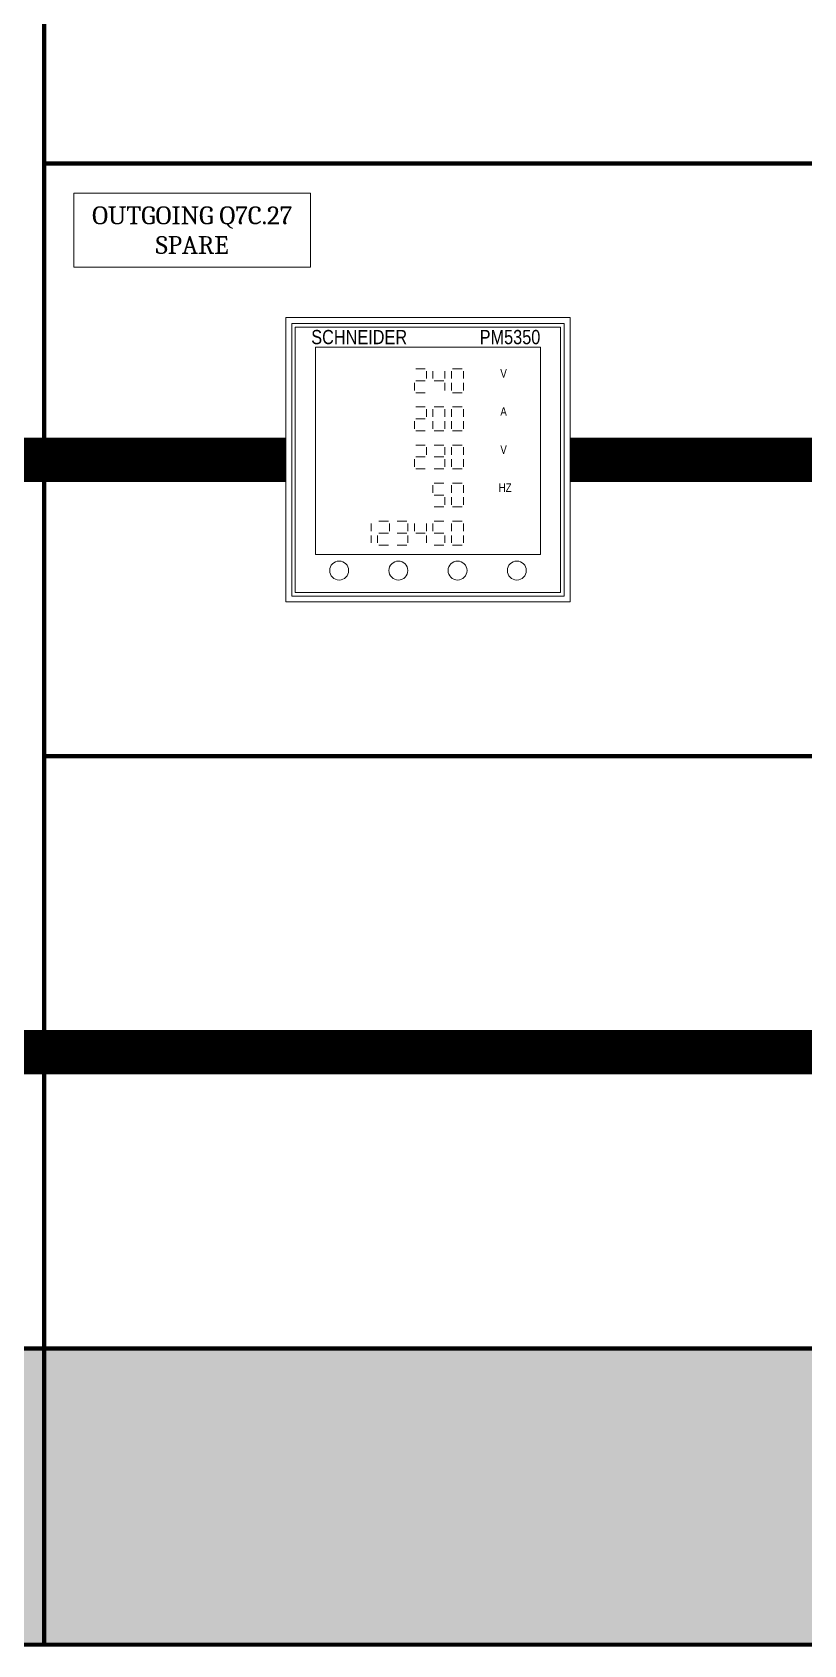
# Model space of a CAD drawing. Header units: millimetres. Extents: x -116965 to 323937, y 291661 to 566926.
# Drawn here: x -46536 to -46276, y 304837 to 305382 of the extents above; entities that cross this region are included whole.
import ezdxf
from ezdxf.enums import TextEntityAlignment as Align

# ---------------------------------------------------------------- set-up
doc = ezdxf.new("R2010")
doc.units = ezdxf.units.MM
doc.layers.get('0').update_dxf_attribs({"lineweight": 18})
doc.layers.add('BASE', color=7, linetype='Continuous', lineweight=15)
doc.layers.add('hw_Text', color=7, linetype='Continuous', lineweight=13)
doc.layers.add('C00-00-00', color=7, linetype='Continuous')
doc.layers.add('C34-3A-40', color=7, linetype='Continuous', true_color=0x343a40)
doc.layers.add('C62-64-69', color=7, linetype='Continuous', true_color=0x626469)
doc.styles.add('hw_Block.', font='Cambria.ttf')
doc.styles.add('VnArial', font='')
doc.styles.get('VnArial').set_extended_font_data('.VnArial NarrowH')

# ---------------------------------------------------------------- blocks, each defined once
blk = doc.blocks.new('1232')
at = {"color": 7, "linetype": 'Continuous', "lineweight": 13}
for p, q in [((43.84, 78.67), (47.07, 78.67)), ((47.48, 77.94), (47.48, 75.37)), ((49.66, 77.94), (49.66, 75.37)), ((53.72, 77.94), (53.72, 75.37)), ((55.9, 77.94), (55.9, 75.37)), ((56.31, 78.67), (59.54, 78.67)), ((59.95, 77.94), (59.95, 75.37)), ((43.43, 71.35), (43.43, 73.92)), ((43.84, 74.65), (47.07, 74.65)), ((50.08, 74.65), (53.3, 74.65)), ((53.72, 71.35), (53.72, 73.92)), ((55.9, 71.35), (55.9, 73.92)), ((59.95, 71.35), (59.95, 73.92)), ((43.84, 70.62), (47.07, 70.62)), ((43.84, 65.82), (47.07, 65.82)), ((50.08, 65.82), (53.3, 65.82)), ((56.31, 70.62), (59.54, 70.62)), ((56.31, 65.82), (59.54, 65.82)), ((43.43, 58.49), (43.43, 61.06)), ((43.84, 61.79), (47.07, 61.79)), ((47.48, 65.09), (47.48, 62.52)), ((49.66, 65.09), (49.66, 62.52)), ((49.66, 58.49), (49.66, 61.06)), ((53.72, 65.09), (53.72, 62.52)), ((53.72, 58.49), (53.72, 61.06)), ((55.9, 65.09), (55.9, 62.52)), ((55.9, 58.49), (55.9, 61.06)), ((59.95, 65.09), (59.95, 62.52)), ((59.95, 58.49), (59.95, 61.06)), ((43.84, 57.77), (47.07, 57.77)), ((50.08, 57.77), (53.3, 57.77)), ((56.31, 57.77), (59.54, 57.77)), ((43.84, 52.96), (47.07, 52.96)), ((47.48, 52.23), (47.48, 49.66)), ((50.08, 52.96), (53.3, 52.96)), ((53.72, 52.23), (53.72, 49.66)), ((55.9, 52.23), (55.9, 49.66)), ((56.31, 52.96), (59.54, 52.96)), ((59.95, 52.23), (59.95, 49.66)), ((43.43, 45.64), (43.43, 48.21)), ((43.84, 48.94), (47.07, 48.94)), ((43.84, 44.91), (47.07, 44.91)), ((50.08, 48.94), (53.3, 48.94)), ((50.08, 44.91), (53.3, 44.91)), ((53.72, 45.64), (53.72, 48.21)), ((55.9, 45.64), (55.9, 48.21)), ((56.31, 44.91), (59.54, 44.91)), ((59.95, 45.64), (59.95, 48.21)), ((49.66, 39.38), (49.66, 36.81)), ((50.08, 40.1), (53.3, 40.1)), ((55.9, 39.38), (55.9, 36.81)), ((56.31, 40.1), (59.54, 40.1)), ((59.95, 39.38), (59.95, 36.81)), ((50.08, 36.08), (53.3, 36.08)), ((53.72, 32.78), (53.72, 35.35)), ((55.9, 32.78), (55.9, 35.35)), ((59.95, 32.78), (59.95, 35.35)), ((31.38, 27.23), (34.61, 27.23)), ((37.61, 27.23), (40.84, 27.23)), ((50.08, 32.06), (53.3, 32.06)), ((50.08, 27.23), (53.3, 27.23)), ((56.31, 32.06), (59.54, 32.06)), ((56.31, 27.23), (59.54, 27.23)), ((28.79, 26.5), (28.79, 23.93)), ((28.79, 19.91), (28.79, 22.47)), ((30.97, 19.91), (30.97, 22.47)), ((31.38, 23.2), (34.61, 23.2)), ((35.02, 26.5), (35.02, 23.93)), ((37.61, 23.2), (40.84, 23.2)), ((41.25, 26.5), (41.25, 23.93)), ((41.25, 19.91), (41.25, 22.47)), ((43.43, 26.5), (43.43, 23.93)), ((43.84, 23.2), (47.07, 23.2)), ((47.48, 26.5), (47.48, 23.93)), ((47.48, 19.91), (47.48, 22.47)), ((49.66, 26.5), (49.66, 23.93)), ((50.08, 23.2), (53.3, 23.2)), ((53.72, 19.91), (53.72, 22.47)), ((55.9, 26.5), (55.9, 23.93)), ((55.9, 19.91), (55.9, 22.47)), ((59.95, 26.5), (59.95, 23.93)), ((59.95, 19.91), (59.95, 22.47)), ((31.38, 19.18), (34.61, 19.18)), ((37.61, 19.18), (40.84, 19.18)), ((50.08, 19.18), (53.3, 19.18)), ((56.31, 19.18), (59.54, 19.18))]:
    blk.add_line(p, q, dxfattribs=at)
at = {"layer": 'BASE', "lineweight": 13}
for points in [[(96, 0), (0, 0), (0, 96), (96, 96)], [(3.2, 3.2), (92.8, 3.2), (92.8, 92.8), (3.2, 92.8)], [(10, 16.06), (86, 16.06), (86, 86), (10, 86)]]:
    blk.add_lwpolyline(points, close=True, dxfattribs=at)
at = {"layer": 'BASE', "color": 3, "lineweight": 13}
blk.add_lwpolyline([(2, 2), (94, 2), (94, 94), (2, 94)], close=True, dxfattribs=at)
at = {"layer": 'BASE', "lineweight": 13}
for centre in [(18, 10.61), (38, 10.61), (58, 10.61), (78, 10.61)]:
    blk.add_circle(centre, 3.2, dxfattribs=at)
at = {"layer": 'hw_Text', "lineweight": 13, "style": 'VnArial'}
for s, height, p in [('Schneider', 4.8, (24.76, 89.41)), ('V', 2.88, (73.53, 77.14)), ('A', 2.88, (73.53, 64.28)), ('V', 2.88, (73.53, 51.43)), ('Hz', 2.88, (74.05, 38.57))]:
    blk.add_text(s, height=height, rotation=360, dxfattribs=at).set_placement(p, align=Align.MIDDLE_CENTER)
at = {"layer": 'hw_Text', "color": 1, "lineweight": 13, "style": 'VnArial'}
blk.add_text('PM5350', height=4.8, rotation=360, dxfattribs=at).set_placement((75.69, 89.41), align=Align.MIDDLE_CENTER)
blk = doc.blocks.new('Load Outgoingx')
at = {"color": 0, "lineweight": 5, "ltscale": 0.7}
blk.add_lwpolyline([(10, -10), (10, -35), (90, -35), (90, -10)], close=True, dxfattribs=at)
at = {"color": 0, "lineweight": 5, "style": 'hw_Block.'}
for tag, p in [('LINE1', (50, -17.5)), ('LINE2', (50, -27.5))]:
    blk.add_attdef(tag, text='', height=6, dxfattribs=at).set_placement(p, align=Align.MIDDLE_CENTER)

msp = doc.modelspace()

# ---------------------------------------------------------------- hatches: boundary and pattern name
at = {"layer": 'C34-3A-40'}
h = msp.add_hatch(color=256, dxfattribs=at)
h.dxf.hatch_style = 2
h.paths.add_polyline_path([(-46732.113887, 304937.340052), (-46532.141806, 304937.340052), (-46532.141806, 304837.354008), (-46732.113887, 304837.354008)])
h = msp.add_hatch(color=256, dxfattribs=at)
h.dxf.hatch_style = 2
h.paths.add_polyline_path([(-46532.141806, 304937.340052), (-45832.239512, 304937.340052), (-45832.239512, 304837.354008), (-46532.141806, 304837.354008)])
at = {"layer": 'C62-64-69'}
h = msp.add_hatch(color=256, dxfattribs=at)
h.dxf.hatch_style = 2
h.paths.add_polyline_path([(-46532.141806, 304928.341308), (-46500.146271, 304928.341308), (-46500.146271, 304921.342283), (-46532.141806, 304921.342283)])
h = msp.add_hatch(color=256, dxfattribs=at)
h.dxf.hatch_style = 2
h.paths.add_polyline_path([(-46500.146271, 304928.341308), (-46468.150737, 304928.341308), (-46468.150737, 304921.342283), (-46500.146271, 304921.342283)])
h = msp.add_hatch(color=256, dxfattribs=at)
h.dxf.hatch_style = 2
h.paths.add_polyline_path([(-46500.146271, 304928.341308), (-46468.150737, 304928.341308), (-46468.150737, 304921.342283), (-46500.146271, 304921.342283)])
h = msp.add_hatch(color=256, dxfattribs=at)
h.dxf.hatch_style = 2
h.paths.add_polyline_path([(-46468.150737, 304928.341308), (-46436.155206, 304928.341308), (-46436.155206, 304921.342283), (-46468.150737, 304921.342283)])
h = msp.add_hatch(color=256, dxfattribs=at)
h.dxf.hatch_style = 2
h.paths.add_polyline_path([(-46468.150737, 304928.341308), (-46436.155206, 304928.341308), (-46436.155206, 304921.342283), (-46468.150737, 304921.342283)])
h = msp.add_hatch(color=256, dxfattribs=at)
h.dxf.hatch_style = 2
h.paths.add_polyline_path([(-46436.155206, 304928.341308), (-46404.159671, 304928.341308), (-46404.159671, 304921.342283), (-46436.155206, 304921.342283)])
h = msp.add_hatch(color=256, dxfattribs=at)
h.dxf.hatch_style = 2
h.paths.add_polyline_path([(-46404.159671, 304928.341308), (-46372.164137, 304928.341308), (-46372.164137, 304921.342283), (-46404.159671, 304921.342283)])
h = msp.add_hatch(color=256, dxfattribs=at)
h.dxf.hatch_style = 2
h.paths.add_polyline_path([(-46404.159671, 304928.341308), (-46372.164137, 304928.341308), (-46372.164137, 304921.342283), (-46404.159671, 304921.342283)])
h = msp.add_hatch(color=256, dxfattribs=at)
h.dxf.hatch_style = 2
h.paths.add_polyline_path([(-46372.164137, 304928.341308), (-46340.168606, 304928.341308), (-46340.168606, 304921.342283), (-46372.164137, 304921.342283)])
h = msp.add_hatch(color=256, dxfattribs=at)
h.dxf.hatch_style = 2
h.paths.add_polyline_path([(-46372.164137, 304928.341308), (-46340.168606, 304928.341308), (-46340.168606, 304921.342283), (-46372.164137, 304921.342283)])
h = msp.add_hatch(color=256, dxfattribs=at)
h.dxf.hatch_style = 2
h.paths.add_polyline_path([(-46340.168606, 304928.341308), (-46308.173071, 304928.341308), (-46308.173071, 304921.342283), (-46340.168606, 304921.342283)])
h = msp.add_hatch(color=256, dxfattribs=at)
h.dxf.hatch_style = 2
h.paths.add_polyline_path([(-46340.168606, 304928.341308), (-46308.173071, 304928.341308), (-46308.173071, 304921.342283), (-46340.168606, 304921.342283)])
h = msp.add_hatch(color=256, dxfattribs=at)
h.dxf.hatch_style = 2
h.paths.add_polyline_path([(-46308.173071, 304928.341308), (-46276.177537, 304928.341308), (-46276.177537, 304921.342283), (-46308.173071, 304921.342283)])
h = msp.add_hatch(color=256, dxfattribs=at)
h.dxf.hatch_style = 2
h.paths.add_polyline_path([(-46308.173071, 304928.341308), (-46276.177537, 304928.341308), (-46276.177537, 304921.342283), (-46308.173071, 304921.342283)])
h = msp.add_hatch(color=256, dxfattribs=at)
h.dxf.hatch_style = 2
h.paths.add_polyline_path([(-46276.177537, 304928.341308), (-46244.182006, 304928.341308), (-46244.182006, 304921.342283), (-46276.177537, 304921.342283)])
h = msp.add_hatch(color=256, dxfattribs=at)
h.dxf.hatch_style = 2
h.paths.add_polyline_path([(-46532.141806, 304921.342283), (-46500.146271, 304921.342283), (-46500.146271, 304919.342564), (-46532.141806, 304919.342564)])
h = msp.add_hatch(color=256, dxfattribs=at)
h.dxf.hatch_style = 2
h.paths.add_polyline_path([(-46500.146271, 304921.342283), (-46468.150737, 304921.342283), (-46468.150737, 304919.342564), (-46500.146271, 304919.342564)])
h = msp.add_hatch(color=256, dxfattribs=at)
h.dxf.hatch_style = 2
h.paths.add_polyline_path([(-46500.146271, 304921.342283), (-46468.150737, 304921.342283), (-46468.150737, 304919.342564), (-46500.146271, 304919.342564)])
h = msp.add_hatch(color=256, dxfattribs=at)
h.dxf.hatch_style = 2
h.paths.add_polyline_path([(-46468.150737, 304921.342283), (-46436.155206, 304921.342283), (-46436.155206, 304919.342564), (-46468.150737, 304919.342564)])
h = msp.add_hatch(color=256, dxfattribs=at)
h.dxf.hatch_style = 2
h.paths.add_polyline_path([(-46468.150737, 304921.342283), (-46436.155206, 304921.342283), (-46436.155206, 304919.342564), (-46468.150737, 304919.342564)])
h = msp.add_hatch(color=256, dxfattribs=at)
h.dxf.hatch_style = 2
h.paths.add_polyline_path([(-46436.155206, 304921.342283), (-46404.159671, 304921.342283), (-46404.159671, 304919.342564), (-46436.155206, 304919.342564)])
h = msp.add_hatch(color=256, dxfattribs=at)
h.dxf.hatch_style = 2
h.paths.add_polyline_path([(-46404.159671, 304921.342283), (-46372.164137, 304921.342283), (-46372.164137, 304919.342564), (-46404.159671, 304919.342564)])
h = msp.add_hatch(color=256, dxfattribs=at)
h.dxf.hatch_style = 2
h.paths.add_polyline_path([(-46404.159671, 304921.342283), (-46372.164137, 304921.342283), (-46372.164137, 304919.342564), (-46404.159671, 304919.342564)])
h = msp.add_hatch(color=256, dxfattribs=at)
h.dxf.hatch_style = 2
h.paths.add_polyline_path([(-46372.164137, 304921.342283), (-46340.168606, 304921.342283), (-46340.168606, 304919.342564), (-46372.164137, 304919.342564)])
h = msp.add_hatch(color=256, dxfattribs=at)
h.dxf.hatch_style = 2
h.paths.add_polyline_path([(-46372.164137, 304921.342283), (-46340.168606, 304921.342283), (-46340.168606, 304919.342564), (-46372.164137, 304919.342564)])
h = msp.add_hatch(color=256, dxfattribs=at)
h.dxf.hatch_style = 2
h.paths.add_polyline_path([(-46340.168606, 304921.342283), (-46308.173071, 304921.342283), (-46308.173071, 304919.342564), (-46340.168606, 304919.342564)])
h = msp.add_hatch(color=256, dxfattribs=at)
h.dxf.hatch_style = 2
h.paths.add_polyline_path([(-46340.168606, 304921.342283), (-46308.173071, 304921.342283), (-46308.173071, 304919.342564), (-46340.168606, 304919.342564)])
h = msp.add_hatch(color=256, dxfattribs=at)
h.dxf.hatch_style = 2
h.paths.add_polyline_path([(-46308.173071, 304921.342283), (-46276.177537, 304921.342283), (-46276.177537, 304919.342564), (-46308.173071, 304919.342564)])
h = msp.add_hatch(color=256, dxfattribs=at)
h.dxf.hatch_style = 2
h.paths.add_polyline_path([(-46308.173071, 304921.342283), (-46276.177537, 304921.342283), (-46276.177537, 304919.342564), (-46308.173071, 304919.342564)])
h = msp.add_hatch(color=256, dxfattribs=at)
h.dxf.hatch_style = 2
h.paths.add_polyline_path([(-46276.177537, 304921.342283), (-46244.182006, 304921.342283), (-46244.182006, 304919.342564), (-46276.177537, 304919.342564)])
h = msp.add_hatch(color=256, dxfattribs=at)
h.dxf.hatch_style = 2
h.paths.add_polyline_path([(-46532.141806, 304919.342564), (-46500.146271, 304919.342564), (-46500.146271, 304912.343539), (-46532.141806, 304912.343539)])
h = msp.add_hatch(color=256, dxfattribs=at)
h.dxf.hatch_style = 2
h.paths.add_polyline_path([(-46500.146271, 304919.342564), (-46468.150737, 304919.342564), (-46468.150737, 304912.343539), (-46500.146271, 304912.343539)])
h = msp.add_hatch(color=256, dxfattribs=at)
h.dxf.hatch_style = 2
h.paths.add_polyline_path([(-46500.146271, 304919.342564), (-46468.150737, 304919.342564), (-46468.150737, 304912.343539), (-46500.146271, 304912.343539)])
h = msp.add_hatch(color=256, dxfattribs=at)
h.dxf.hatch_style = 2
h.paths.add_polyline_path([(-46468.150737, 304919.342564), (-46436.155206, 304919.342564), (-46436.155206, 304912.343539), (-46468.150737, 304912.343539)])
h = msp.add_hatch(color=256, dxfattribs=at)
h.dxf.hatch_style = 2
h.paths.add_polyline_path([(-46468.150737, 304919.342564), (-46436.155206, 304919.342564), (-46436.155206, 304912.343539), (-46468.150737, 304912.343539)])
h = msp.add_hatch(color=256, dxfattribs=at)
h.dxf.hatch_style = 2
h.paths.add_polyline_path([(-46436.155206, 304919.342564), (-46404.159671, 304919.342564), (-46404.159671, 304912.343539), (-46436.155206, 304912.343539)])
h = msp.add_hatch(color=256, dxfattribs=at)
h.dxf.hatch_style = 2
h.paths.add_polyline_path([(-46404.159671, 304919.342564), (-46372.164137, 304919.342564), (-46372.164137, 304912.343539), (-46404.159671, 304912.343539)])
h = msp.add_hatch(color=256, dxfattribs=at)
h.dxf.hatch_style = 2
h.paths.add_polyline_path([(-46404.159671, 304919.342564), (-46372.164137, 304919.342564), (-46372.164137, 304912.343539), (-46404.159671, 304912.343539)])
h = msp.add_hatch(color=256, dxfattribs=at)
h.dxf.hatch_style = 2
h.paths.add_polyline_path([(-46372.164137, 304919.342564), (-46340.168606, 304919.342564), (-46340.168606, 304912.343539), (-46372.164137, 304912.343539)])
h = msp.add_hatch(color=256, dxfattribs=at)
h.dxf.hatch_style = 2
h.paths.add_polyline_path([(-46372.164137, 304919.342564), (-46340.168606, 304919.342564), (-46340.168606, 304912.343539), (-46372.164137, 304912.343539)])
h = msp.add_hatch(color=256, dxfattribs=at)
h.dxf.hatch_style = 2
h.paths.add_polyline_path([(-46340.168606, 304919.342564), (-46308.173071, 304919.342564), (-46308.173071, 304912.343539), (-46340.168606, 304912.343539)])
h = msp.add_hatch(color=256, dxfattribs=at)
h.dxf.hatch_style = 2
h.paths.add_polyline_path([(-46340.168606, 304919.342564), (-46308.173071, 304919.342564), (-46308.173071, 304912.343539), (-46340.168606, 304912.343539)])
h = msp.add_hatch(color=256, dxfattribs=at)
h.dxf.hatch_style = 2
h.paths.add_polyline_path([(-46308.173071, 304919.342564), (-46276.177537, 304919.342564), (-46276.177537, 304912.343539), (-46308.173071, 304912.343539)])
h = msp.add_hatch(color=256, dxfattribs=at)
h.dxf.hatch_style = 2
h.paths.add_polyline_path([(-46308.173071, 304919.342564), (-46276.177537, 304919.342564), (-46276.177537, 304912.343539), (-46308.173071, 304912.343539)])
h = msp.add_hatch(color=256, dxfattribs=at)
h.dxf.hatch_style = 2
h.paths.add_polyline_path([(-46276.177537, 304919.342564), (-46244.182006, 304919.342564), (-46244.182006, 304912.343539), (-46276.177537, 304912.343539)])
h = msp.add_hatch(color=256, dxfattribs=at)
h.dxf.hatch_style = 2
h.paths.add_polyline_path([(-46532.141806, 304912.343539), (-46500.146271, 304912.343539), (-46500.146271, 304910.34382), (-46532.141806, 304910.34382)])
h = msp.add_hatch(color=256, dxfattribs=at)
h.dxf.hatch_style = 2
h.paths.add_polyline_path([(-46532.141806, 304910.34382), (-46500.146271, 304910.34382), (-46500.146271, 304903.344795), (-46532.141806, 304903.344795)])
h = msp.add_hatch(color=256, dxfattribs=at)
h.dxf.hatch_style = 2
h.paths.add_polyline_path([(-46500.146271, 304912.343539), (-46468.150737, 304912.343539), (-46468.150737, 304910.34382), (-46500.146271, 304910.34382)])
h = msp.add_hatch(color=256, dxfattribs=at)
h.dxf.hatch_style = 2
h.paths.add_polyline_path([(-46500.146271, 304912.343539), (-46468.150737, 304912.343539), (-46468.150737, 304910.34382), (-46500.146271, 304910.34382)])
h = msp.add_hatch(color=256, dxfattribs=at)
h.dxf.hatch_style = 2
h.paths.add_polyline_path([(-46500.146271, 304910.34382), (-46468.150737, 304910.34382), (-46468.150737, 304903.344795), (-46500.146271, 304903.344795)])
h = msp.add_hatch(color=256, dxfattribs=at)
h.dxf.hatch_style = 2
h.paths.add_polyline_path([(-46500.146271, 304910.34382), (-46468.150737, 304910.34382), (-46468.150737, 304903.344795), (-46500.146271, 304903.344795)])
h = msp.add_hatch(color=256, dxfattribs=at)
h.dxf.hatch_style = 2
h.paths.add_polyline_path([(-46468.150737, 304912.343539), (-46436.155206, 304912.343539), (-46436.155206, 304910.34382), (-46468.150737, 304910.34382)])
h = msp.add_hatch(color=256, dxfattribs=at)
h.dxf.hatch_style = 2
h.paths.add_polyline_path([(-46468.150737, 304912.343539), (-46436.155206, 304912.343539), (-46436.155206, 304910.34382), (-46468.150737, 304910.34382)])
h = msp.add_hatch(color=256, dxfattribs=at)
h.dxf.hatch_style = 2
h.paths.add_polyline_path([(-46468.150737, 304910.34382), (-46436.155206, 304910.34382), (-46436.155206, 304903.344795), (-46468.150737, 304903.344795)])
h = msp.add_hatch(color=256, dxfattribs=at)
h.dxf.hatch_style = 2
h.paths.add_polyline_path([(-46468.150737, 304910.34382), (-46436.155206, 304910.34382), (-46436.155206, 304903.344795), (-46468.150737, 304903.344795)])
h = msp.add_hatch(color=256, dxfattribs=at)
h.dxf.hatch_style = 2
h.paths.add_polyline_path([(-46436.155206, 304912.343539), (-46404.159671, 304912.343539), (-46404.159671, 304910.34382), (-46436.155206, 304910.34382)])
h = msp.add_hatch(color=256, dxfattribs=at)
h.dxf.hatch_style = 2
h.paths.add_polyline_path([(-46436.155206, 304910.34382), (-46404.159671, 304910.34382), (-46404.159671, 304903.344795), (-46436.155206, 304903.344795)])
h = msp.add_hatch(color=256, dxfattribs=at)
h.dxf.hatch_style = 2
h.paths.add_polyline_path([(-46404.159671, 304912.343539), (-46372.164137, 304912.343539), (-46372.164137, 304910.34382), (-46404.159671, 304910.34382)])
h = msp.add_hatch(color=256, dxfattribs=at)
h.dxf.hatch_style = 2
h.paths.add_polyline_path([(-46404.159671, 304912.343539), (-46372.164137, 304912.343539), (-46372.164137, 304910.34382), (-46404.159671, 304910.34382)])
h = msp.add_hatch(color=256, dxfattribs=at)
h.dxf.hatch_style = 2
h.paths.add_polyline_path([(-46404.159671, 304910.34382), (-46372.164137, 304910.34382), (-46372.164137, 304903.344795), (-46404.159671, 304903.344795)])
h = msp.add_hatch(color=256, dxfattribs=at)
h.dxf.hatch_style = 2
h.paths.add_polyline_path([(-46404.159671, 304910.34382), (-46372.164137, 304910.34382), (-46372.164137, 304903.344795), (-46404.159671, 304903.344795)])
h = msp.add_hatch(color=256, dxfattribs=at)
h.dxf.hatch_style = 2
h.paths.add_polyline_path([(-46372.164137, 304912.343539), (-46340.168606, 304912.343539), (-46340.168606, 304910.34382), (-46372.164137, 304910.34382)])
h = msp.add_hatch(color=256, dxfattribs=at)
h.dxf.hatch_style = 2
h.paths.add_polyline_path([(-46372.164137, 304912.343539), (-46340.168606, 304912.343539), (-46340.168606, 304910.34382), (-46372.164137, 304910.34382)])
h = msp.add_hatch(color=256, dxfattribs=at)
h.dxf.hatch_style = 2
h.paths.add_polyline_path([(-46372.164137, 304910.34382), (-46340.168606, 304910.34382), (-46340.168606, 304903.344795), (-46372.164137, 304903.344795)])
h = msp.add_hatch(color=256, dxfattribs=at)
h.dxf.hatch_style = 2
h.paths.add_polyline_path([(-46372.164137, 304910.34382), (-46340.168606, 304910.34382), (-46340.168606, 304903.344795), (-46372.164137, 304903.344795)])
h = msp.add_hatch(color=256, dxfattribs=at)
h.dxf.hatch_style = 2
h.paths.add_polyline_path([(-46340.168606, 304912.343539), (-46308.173071, 304912.343539), (-46308.173071, 304910.34382), (-46340.168606, 304910.34382)])
h = msp.add_hatch(color=256, dxfattribs=at)
h.dxf.hatch_style = 2
h.paths.add_polyline_path([(-46340.168606, 304912.343539), (-46308.173071, 304912.343539), (-46308.173071, 304910.34382), (-46340.168606, 304910.34382)])
h = msp.add_hatch(color=256, dxfattribs=at)
h.dxf.hatch_style = 2
h.paths.add_polyline_path([(-46340.168606, 304910.34382), (-46308.173071, 304910.34382), (-46308.173071, 304903.344795), (-46340.168606, 304903.344795)])
h = msp.add_hatch(color=256, dxfattribs=at)
h.dxf.hatch_style = 2
h.paths.add_polyline_path([(-46340.168606, 304910.34382), (-46308.173071, 304910.34382), (-46308.173071, 304903.344795), (-46340.168606, 304903.344795)])
h = msp.add_hatch(color=256, dxfattribs=at)
h.dxf.hatch_style = 2
h.paths.add_polyline_path([(-46308.173071, 304912.343539), (-46276.177537, 304912.343539), (-46276.177537, 304910.34382), (-46308.173071, 304910.34382)])
h = msp.add_hatch(color=256, dxfattribs=at)
h.dxf.hatch_style = 2
h.paths.add_polyline_path([(-46308.173071, 304912.343539), (-46276.177537, 304912.343539), (-46276.177537, 304910.34382), (-46308.173071, 304910.34382)])
h = msp.add_hatch(color=256, dxfattribs=at)
h.dxf.hatch_style = 2
h.paths.add_polyline_path([(-46308.173071, 304910.34382), (-46276.177537, 304910.34382), (-46276.177537, 304903.344795), (-46308.173071, 304903.344795)])
h = msp.add_hatch(color=256, dxfattribs=at)
h.dxf.hatch_style = 2
h.paths.add_polyline_path([(-46308.173071, 304910.34382), (-46276.177537, 304910.34382), (-46276.177537, 304903.344795), (-46308.173071, 304903.344795)])
h = msp.add_hatch(color=256, dxfattribs=at)
h.dxf.hatch_style = 2
h.paths.add_polyline_path([(-46276.177537, 304912.343539), (-46244.182006, 304912.343539), (-46244.182006, 304910.34382), (-46276.177537, 304910.34382)])
h = msp.add_hatch(color=256, dxfattribs=at)
h.dxf.hatch_style = 2
h.paths.add_polyline_path([(-46276.177537, 304910.34382), (-46244.182006, 304910.34382), (-46244.182006, 304903.344795), (-46276.177537, 304903.344795)])
h = msp.add_hatch(color=256, dxfattribs=at)
h.dxf.hatch_style = 2
h.paths.add_polyline_path([(-46532.141806, 304903.344795), (-46500.146271, 304903.344795), (-46500.146271, 304901.345077), (-46532.141806, 304901.345077)])
h = msp.add_hatch(color=256, dxfattribs=at)
h.dxf.hatch_style = 2
h.paths.add_polyline_path([(-46532.141806, 304901.345077), (-46500.146271, 304901.345077), (-46500.146271, 304894.346051), (-46532.141806, 304894.346051)])
h = msp.add_hatch(color=256, dxfattribs=at)
h.dxf.hatch_style = 2
h.paths.add_polyline_path([(-46500.146271, 304903.344795), (-46468.150737, 304903.344795), (-46468.150737, 304901.345077), (-46500.146271, 304901.345077)])
h = msp.add_hatch(color=256, dxfattribs=at)
h.dxf.hatch_style = 2
h.paths.add_polyline_path([(-46500.146271, 304903.344795), (-46468.150737, 304903.344795), (-46468.150737, 304901.345077), (-46500.146271, 304901.345077)])
h = msp.add_hatch(color=256, dxfattribs=at)
h.dxf.hatch_style = 2
h.paths.add_polyline_path([(-46500.146271, 304901.345077), (-46468.150737, 304901.345077), (-46468.150737, 304894.346051), (-46500.146271, 304894.346051)])
h = msp.add_hatch(color=256, dxfattribs=at)
h.dxf.hatch_style = 2
h.paths.add_polyline_path([(-46500.146271, 304901.345077), (-46468.150737, 304901.345077), (-46468.150737, 304894.346051), (-46500.146271, 304894.346051)])
h = msp.add_hatch(color=256, dxfattribs=at)
h.dxf.hatch_style = 2
h.paths.add_polyline_path([(-46468.150737, 304903.344795), (-46436.155206, 304903.344795), (-46436.155206, 304901.345077), (-46468.150737, 304901.345077)])
h = msp.add_hatch(color=256, dxfattribs=at)
h.dxf.hatch_style = 2
h.paths.add_polyline_path([(-46468.150737, 304903.344795), (-46436.155206, 304903.344795), (-46436.155206, 304901.345077), (-46468.150737, 304901.345077)])
h = msp.add_hatch(color=256, dxfattribs=at)
h.dxf.hatch_style = 2
h.paths.add_polyline_path([(-46468.150737, 304901.345077), (-46436.155206, 304901.345077), (-46436.155206, 304894.346051), (-46468.150737, 304894.346051)])
h = msp.add_hatch(color=256, dxfattribs=at)
h.dxf.hatch_style = 2
h.paths.add_polyline_path([(-46468.150737, 304901.345077), (-46436.155206, 304901.345077), (-46436.155206, 304894.346051), (-46468.150737, 304894.346051)])
h = msp.add_hatch(color=256, dxfattribs=at)
h.dxf.hatch_style = 2
h.paths.add_polyline_path([(-46436.155206, 304903.344795), (-46404.159671, 304903.344795), (-46404.159671, 304901.345077), (-46436.155206, 304901.345077)])
h = msp.add_hatch(color=256, dxfattribs=at)
h.dxf.hatch_style = 2
h.paths.add_polyline_path([(-46436.155206, 304901.345077), (-46404.159671, 304901.345077), (-46404.159671, 304894.346051), (-46436.155206, 304894.346051)])
h = msp.add_hatch(color=256, dxfattribs=at)
h.dxf.hatch_style = 2
h.paths.add_polyline_path([(-46404.159671, 304903.344795), (-46372.164137, 304903.344795), (-46372.164137, 304901.345077), (-46404.159671, 304901.345077)])
h = msp.add_hatch(color=256, dxfattribs=at)
h.dxf.hatch_style = 2
h.paths.add_polyline_path([(-46404.159671, 304903.344795), (-46372.164137, 304903.344795), (-46372.164137, 304901.345077), (-46404.159671, 304901.345077)])
h = msp.add_hatch(color=256, dxfattribs=at)
h.dxf.hatch_style = 2
h.paths.add_polyline_path([(-46404.159671, 304901.345077), (-46372.164137, 304901.345077), (-46372.164137, 304894.346051), (-46404.159671, 304894.346051)])
h = msp.add_hatch(color=256, dxfattribs=at)
h.dxf.hatch_style = 2
h.paths.add_polyline_path([(-46404.159671, 304901.345077), (-46372.164137, 304901.345077), (-46372.164137, 304894.346051), (-46404.159671, 304894.346051)])
h = msp.add_hatch(color=256, dxfattribs=at)
h.dxf.hatch_style = 2
h.paths.add_polyline_path([(-46372.164137, 304903.344795), (-46340.168606, 304903.344795), (-46340.168606, 304901.345077), (-46372.164137, 304901.345077)])
h = msp.add_hatch(color=256, dxfattribs=at)
h.dxf.hatch_style = 2
h.paths.add_polyline_path([(-46372.164137, 304903.344795), (-46340.168606, 304903.344795), (-46340.168606, 304901.345077), (-46372.164137, 304901.345077)])
h = msp.add_hatch(color=256, dxfattribs=at)
h.dxf.hatch_style = 2
h.paths.add_polyline_path([(-46372.164137, 304901.345077), (-46340.168606, 304901.345077), (-46340.168606, 304894.346051), (-46372.164137, 304894.346051)])
h = msp.add_hatch(color=256, dxfattribs=at)
h.dxf.hatch_style = 2
h.paths.add_polyline_path([(-46372.164137, 304901.345077), (-46340.168606, 304901.345077), (-46340.168606, 304894.346051), (-46372.164137, 304894.346051)])
h = msp.add_hatch(color=256, dxfattribs=at)
h.dxf.hatch_style = 2
h.paths.add_polyline_path([(-46340.168606, 304903.344795), (-46308.173071, 304903.344795), (-46308.173071, 304901.345077), (-46340.168606, 304901.345077)])
h = msp.add_hatch(color=256, dxfattribs=at)
h.dxf.hatch_style = 2
h.paths.add_polyline_path([(-46340.168606, 304903.344795), (-46308.173071, 304903.344795), (-46308.173071, 304901.345077), (-46340.168606, 304901.345077)])
h = msp.add_hatch(color=256, dxfattribs=at)
h.dxf.hatch_style = 2
h.paths.add_polyline_path([(-46340.168606, 304901.345077), (-46308.173071, 304901.345077), (-46308.173071, 304894.346051), (-46340.168606, 304894.346051)])
h = msp.add_hatch(color=256, dxfattribs=at)
h.dxf.hatch_style = 2
h.paths.add_polyline_path([(-46340.168606, 304901.345077), (-46308.173071, 304901.345077), (-46308.173071, 304894.346051), (-46340.168606, 304894.346051)])
h = msp.add_hatch(color=256, dxfattribs=at)
h.dxf.hatch_style = 2
h.paths.add_polyline_path([(-46308.173071, 304903.344795), (-46276.177537, 304903.344795), (-46276.177537, 304901.345077), (-46308.173071, 304901.345077)])
h = msp.add_hatch(color=256, dxfattribs=at)
h.dxf.hatch_style = 2
h.paths.add_polyline_path([(-46308.173071, 304903.344795), (-46276.177537, 304903.344795), (-46276.177537, 304901.345077), (-46308.173071, 304901.345077)])
h = msp.add_hatch(color=256, dxfattribs=at)
h.dxf.hatch_style = 2
h.paths.add_polyline_path([(-46308.173071, 304901.345077), (-46276.177537, 304901.345077), (-46276.177537, 304894.346051), (-46308.173071, 304894.346051)])
h = msp.add_hatch(color=256, dxfattribs=at)
h.dxf.hatch_style = 2
h.paths.add_polyline_path([(-46308.173071, 304901.345077), (-46276.177537, 304901.345077), (-46276.177537, 304894.346051), (-46308.173071, 304894.346051)])
h = msp.add_hatch(color=256, dxfattribs=at)
h.dxf.hatch_style = 2
h.paths.add_polyline_path([(-46276.177537, 304903.344795), (-46244.182006, 304903.344795), (-46244.182006, 304901.345077), (-46276.177537, 304901.345077)])
h = msp.add_hatch(color=256, dxfattribs=at)
h.dxf.hatch_style = 2
h.paths.add_polyline_path([(-46276.177537, 304901.345077), (-46244.182006, 304901.345077), (-46244.182006, 304894.346051), (-46276.177537, 304894.346051)])
h = msp.add_hatch(color=256, dxfattribs=at)
h.dxf.hatch_style = 2
h.paths.add_polyline_path([(-46532.141806, 304894.346051), (-46500.146271, 304894.346051), (-46500.146271, 304892.346333), (-46532.141806, 304892.346333)])
h = msp.add_hatch(color=256, dxfattribs=at)
h.dxf.hatch_style = 2
h.paths.add_polyline_path([(-46500.146271, 304894.346051), (-46468.150737, 304894.346051), (-46468.150737, 304892.346333), (-46500.146271, 304892.346333)])
h = msp.add_hatch(color=256, dxfattribs=at)
h.dxf.hatch_style = 2
h.paths.add_polyline_path([(-46500.146271, 304894.346051), (-46468.150737, 304894.346051), (-46468.150737, 304892.346333), (-46500.146271, 304892.346333)])
h = msp.add_hatch(color=256, dxfattribs=at)
h.dxf.hatch_style = 2
h.paths.add_polyline_path([(-46468.150737, 304894.346051), (-46436.155206, 304894.346051), (-46436.155206, 304892.346333), (-46468.150737, 304892.346333)])
h = msp.add_hatch(color=256, dxfattribs=at)
h.dxf.hatch_style = 2
h.paths.add_polyline_path([(-46468.150737, 304894.346051), (-46436.155206, 304894.346051), (-46436.155206, 304892.346333), (-46468.150737, 304892.346333)])
h = msp.add_hatch(color=256, dxfattribs=at)
h.dxf.hatch_style = 2
h.paths.add_polyline_path([(-46436.155206, 304894.346051), (-46404.159671, 304894.346051), (-46404.159671, 304892.346333), (-46436.155206, 304892.346333)])
h = msp.add_hatch(color=256, dxfattribs=at)
h.dxf.hatch_style = 2
h.paths.add_polyline_path([(-46404.159671, 304894.346051), (-46372.164137, 304894.346051), (-46372.164137, 304892.346333), (-46404.159671, 304892.346333)])
h = msp.add_hatch(color=256, dxfattribs=at)
h.dxf.hatch_style = 2
h.paths.add_polyline_path([(-46404.159671, 304894.346051), (-46372.164137, 304894.346051), (-46372.164137, 304892.346333), (-46404.159671, 304892.346333)])
h = msp.add_hatch(color=256, dxfattribs=at)
h.dxf.hatch_style = 2
h.paths.add_polyline_path([(-46372.164137, 304894.346051), (-46340.168606, 304894.346051), (-46340.168606, 304892.346333), (-46372.164137, 304892.346333)])
h = msp.add_hatch(color=256, dxfattribs=at)
h.dxf.hatch_style = 2
h.paths.add_polyline_path([(-46372.164137, 304894.346051), (-46340.168606, 304894.346051), (-46340.168606, 304892.346333), (-46372.164137, 304892.346333)])
h = msp.add_hatch(color=256, dxfattribs=at)
h.dxf.hatch_style = 2
h.paths.add_polyline_path([(-46340.168606, 304894.346051), (-46308.173071, 304894.346051), (-46308.173071, 304892.346333), (-46340.168606, 304892.346333)])
h = msp.add_hatch(color=256, dxfattribs=at)
h.dxf.hatch_style = 2
h.paths.add_polyline_path([(-46340.168606, 304894.346051), (-46308.173071, 304894.346051), (-46308.173071, 304892.346333), (-46340.168606, 304892.346333)])
h = msp.add_hatch(color=256, dxfattribs=at)
h.dxf.hatch_style = 2
h.paths.add_polyline_path([(-46308.173071, 304894.346051), (-46276.177537, 304894.346051), (-46276.177537, 304892.346333), (-46308.173071, 304892.346333)])
h = msp.add_hatch(color=256, dxfattribs=at)
h.dxf.hatch_style = 2
h.paths.add_polyline_path([(-46308.173071, 304894.346051), (-46276.177537, 304894.346051), (-46276.177537, 304892.346333), (-46308.173071, 304892.346333)])
h = msp.add_hatch(color=256, dxfattribs=at)
h.dxf.hatch_style = 2
h.paths.add_polyline_path([(-46276.177537, 304894.346051), (-46244.182006, 304894.346051), (-46244.182006, 304892.346333), (-46276.177537, 304892.346333)])
h = msp.add_hatch(color=256, dxfattribs=at)
h.dxf.hatch_style = 2
h.paths.add_polyline_path([(-46532.141806, 304892.346333), (-46500.146271, 304892.346333), (-46500.146271, 304885.347308), (-46532.141806, 304885.347308)])
h = msp.add_hatch(color=256, dxfattribs=at)
h.dxf.hatch_style = 2
h.paths.add_polyline_path([(-46500.146271, 304892.346333), (-46468.150737, 304892.346333), (-46468.150737, 304885.347308), (-46500.146271, 304885.347308)])
h = msp.add_hatch(color=256, dxfattribs=at)
h.dxf.hatch_style = 2
h.paths.add_polyline_path([(-46500.146271, 304892.346333), (-46468.150737, 304892.346333), (-46468.150737, 304885.347308), (-46500.146271, 304885.347308)])
h = msp.add_hatch(color=256, dxfattribs=at)
h.dxf.hatch_style = 2
h.paths.add_polyline_path([(-46468.150737, 304892.346333), (-46436.155206, 304892.346333), (-46436.155206, 304885.347308), (-46468.150737, 304885.347308)])
h = msp.add_hatch(color=256, dxfattribs=at)
h.dxf.hatch_style = 2
h.paths.add_polyline_path([(-46468.150737, 304892.346333), (-46436.155206, 304892.346333), (-46436.155206, 304885.347308), (-46468.150737, 304885.347308)])
h = msp.add_hatch(color=256, dxfattribs=at)
h.dxf.hatch_style = 2
h.paths.add_polyline_path([(-46436.155206, 304892.346333), (-46404.159671, 304892.346333), (-46404.159671, 304885.347308), (-46436.155206, 304885.347308)])
h = msp.add_hatch(color=256, dxfattribs=at)
h.dxf.hatch_style = 2
h.paths.add_polyline_path([(-46404.159671, 304892.346333), (-46372.164137, 304892.346333), (-46372.164137, 304885.347308), (-46404.159671, 304885.347308)])
h = msp.add_hatch(color=256, dxfattribs=at)
h.dxf.hatch_style = 2
h.paths.add_polyline_path([(-46404.159671, 304892.346333), (-46372.164137, 304892.346333), (-46372.164137, 304885.347308), (-46404.159671, 304885.347308)])
h = msp.add_hatch(color=256, dxfattribs=at)
h.dxf.hatch_style = 2
h.paths.add_polyline_path([(-46372.164137, 304892.346333), (-46340.168606, 304892.346333), (-46340.168606, 304885.347308), (-46372.164137, 304885.347308)])
h = msp.add_hatch(color=256, dxfattribs=at)
h.dxf.hatch_style = 2
h.paths.add_polyline_path([(-46372.164137, 304892.346333), (-46340.168606, 304892.346333), (-46340.168606, 304885.347308), (-46372.164137, 304885.347308)])
h = msp.add_hatch(color=256, dxfattribs=at)
h.dxf.hatch_style = 2
h.paths.add_polyline_path([(-46340.168606, 304892.346333), (-46308.173071, 304892.346333), (-46308.173071, 304885.347308), (-46340.168606, 304885.347308)])
h = msp.add_hatch(color=256, dxfattribs=at)
h.dxf.hatch_style = 2
h.paths.add_polyline_path([(-46340.168606, 304892.346333), (-46308.173071, 304892.346333), (-46308.173071, 304885.347308), (-46340.168606, 304885.347308)])
h = msp.add_hatch(color=256, dxfattribs=at)
h.dxf.hatch_style = 2
h.paths.add_polyline_path([(-46308.173071, 304892.346333), (-46276.177537, 304892.346333), (-46276.177537, 304885.347308), (-46308.173071, 304885.347308)])
h = msp.add_hatch(color=256, dxfattribs=at)
h.dxf.hatch_style = 2
h.paths.add_polyline_path([(-46308.173071, 304892.346333), (-46276.177537, 304892.346333), (-46276.177537, 304885.347308), (-46308.173071, 304885.347308)])
h = msp.add_hatch(color=256, dxfattribs=at)
h.dxf.hatch_style = 2
h.paths.add_polyline_path([(-46276.177537, 304892.346333), (-46244.182006, 304892.346333), (-46244.182006, 304885.347308), (-46276.177537, 304885.347308)])
h = msp.add_hatch(color=256, dxfattribs=at)
h.dxf.hatch_style = 2
h.paths.add_polyline_path([(-46532.141806, 304885.347308), (-46500.146271, 304885.347308), (-46500.146271, 304883.347589), (-46532.141806, 304883.347589)])
h = msp.add_hatch(color=256, dxfattribs=at)
h.dxf.hatch_style = 2
h.paths.add_polyline_path([(-46500.146271, 304885.347308), (-46468.150737, 304885.347308), (-46468.150737, 304883.347589), (-46500.146271, 304883.347589)])
h = msp.add_hatch(color=256, dxfattribs=at)
h.dxf.hatch_style = 2
h.paths.add_polyline_path([(-46500.146271, 304885.347308), (-46468.150737, 304885.347308), (-46468.150737, 304883.347589), (-46500.146271, 304883.347589)])
h = msp.add_hatch(color=256, dxfattribs=at)
h.dxf.hatch_style = 2
h.paths.add_polyline_path([(-46468.150737, 304885.347308), (-46436.155206, 304885.347308), (-46436.155206, 304883.347589), (-46468.150737, 304883.347589)])
h = msp.add_hatch(color=256, dxfattribs=at)
h.dxf.hatch_style = 2
h.paths.add_polyline_path([(-46468.150737, 304885.347308), (-46436.155206, 304885.347308), (-46436.155206, 304883.347589), (-46468.150737, 304883.347589)])
h = msp.add_hatch(color=256, dxfattribs=at)
h.dxf.hatch_style = 2
h.paths.add_polyline_path([(-46436.155206, 304885.347308), (-46404.159671, 304885.347308), (-46404.159671, 304883.347589), (-46436.155206, 304883.347589)])
h = msp.add_hatch(color=256, dxfattribs=at)
h.dxf.hatch_style = 2
h.paths.add_polyline_path([(-46404.159671, 304885.347308), (-46372.164137, 304885.347308), (-46372.164137, 304883.347589), (-46404.159671, 304883.347589)])
h = msp.add_hatch(color=256, dxfattribs=at)
h.dxf.hatch_style = 2
h.paths.add_polyline_path([(-46404.159671, 304885.347308), (-46372.164137, 304885.347308), (-46372.164137, 304883.347589), (-46404.159671, 304883.347589)])
h = msp.add_hatch(color=256, dxfattribs=at)
h.dxf.hatch_style = 2
h.paths.add_polyline_path([(-46372.164137, 304885.347308), (-46340.168606, 304885.347308), (-46340.168606, 304883.347589), (-46372.164137, 304883.347589)])
h = msp.add_hatch(color=256, dxfattribs=at)
h.dxf.hatch_style = 2
h.paths.add_polyline_path([(-46372.164137, 304885.347308), (-46340.168606, 304885.347308), (-46340.168606, 304883.347589), (-46372.164137, 304883.347589)])
h = msp.add_hatch(color=256, dxfattribs=at)
h.dxf.hatch_style = 2
h.paths.add_polyline_path([(-46340.168606, 304885.347308), (-46308.173071, 304885.347308), (-46308.173071, 304883.347589), (-46340.168606, 304883.347589)])
h = msp.add_hatch(color=256, dxfattribs=at)
h.dxf.hatch_style = 2
h.paths.add_polyline_path([(-46340.168606, 304885.347308), (-46308.173071, 304885.347308), (-46308.173071, 304883.347589), (-46340.168606, 304883.347589)])
h = msp.add_hatch(color=256, dxfattribs=at)
h.dxf.hatch_style = 2
h.paths.add_polyline_path([(-46308.173071, 304885.347308), (-46276.177537, 304885.347308), (-46276.177537, 304883.347589), (-46308.173071, 304883.347589)])
h = msp.add_hatch(color=256, dxfattribs=at)
h.dxf.hatch_style = 2
h.paths.add_polyline_path([(-46308.173071, 304885.347308), (-46276.177537, 304885.347308), (-46276.177537, 304883.347589), (-46308.173071, 304883.347589)])
h = msp.add_hatch(color=256, dxfattribs=at)
h.dxf.hatch_style = 2
h.paths.add_polyline_path([(-46276.177537, 304885.347308), (-46244.182006, 304885.347308), (-46244.182006, 304883.347589), (-46276.177537, 304883.347589)])

# ---------------------------------------------------------------- linework, layer by layer
at = {"color": 1, "lineweight": -3, "ltscale": 5, "const_width": 15}
for points in [[(-46450.503252, 305237.298175), (-46626.781133, 305237.298175)], [(-46220.168328, 305237.298175), (-46354.503252, 305237.298175)], [(-48731.862637, 305037.326092), (-44132.448887, 305037.326092)]]:
    msp.add_lwpolyline(points, dxfattribs=at)
at = {"layer": 'C00-00-00', "lineweight": 211}
for points in [[(-46532.141806, 307037.046927), (-45832.239512, 307037.046927), (-45832.239512, 304837.354008), (-46532.141806, 304837.354008)], [(-46732.113887, 304937.340052), (-46532.141806, 304937.340052), (-46532.141806, 304837.354008), (-46732.113887, 304837.354008)], [(-46532.141806, 304937.340052), (-45832.239512, 304937.340052), (-45832.239512, 304837.354008), (-46532.141806, 304837.354008)]]:
    msp.add_lwpolyline(points, close=True, dxfattribs=at)
at = {"layer": 'C00-00-00', "lineweight": 100}
for points in [[(-46732.113887, 306937.060883), (-46532.141806, 306937.060883), (-46532.141806, 304937.340052), (-46732.113887, 304937.340052)], [(-46532.141806, 305537.256302), (-45832.239512, 305537.256302), (-45832.239512, 305337.284217), (-46532.141806, 305337.284217)], [(-46532.141806, 305337.284217), (-45832.239512, 305337.284217), (-45832.239512, 305137.312133), (-46532.141806, 305137.312133)], [(-46532.141806, 305137.312133), (-45832.239512, 305137.312133), (-45832.239512, 304937.340052), (-46532.141806, 304937.340052)]]:
    msp.add_lwpolyline(points, close=True, dxfattribs=at)

# ---------------------------------------------------------------- block references
at = {"lineweight": -3}
msp.add_blockref('Load Outgoingx', (-46532.141804, 305337.284217), dxfattribs=at).add_auto_attribs({'LINE2': 'SPARE', 'LINE1': 'OUTGOING Q7C.27'})
msp.add_blockref('1232', (-46450.503252, 305189.298175))

doc.saveas('drawing.dxf')
